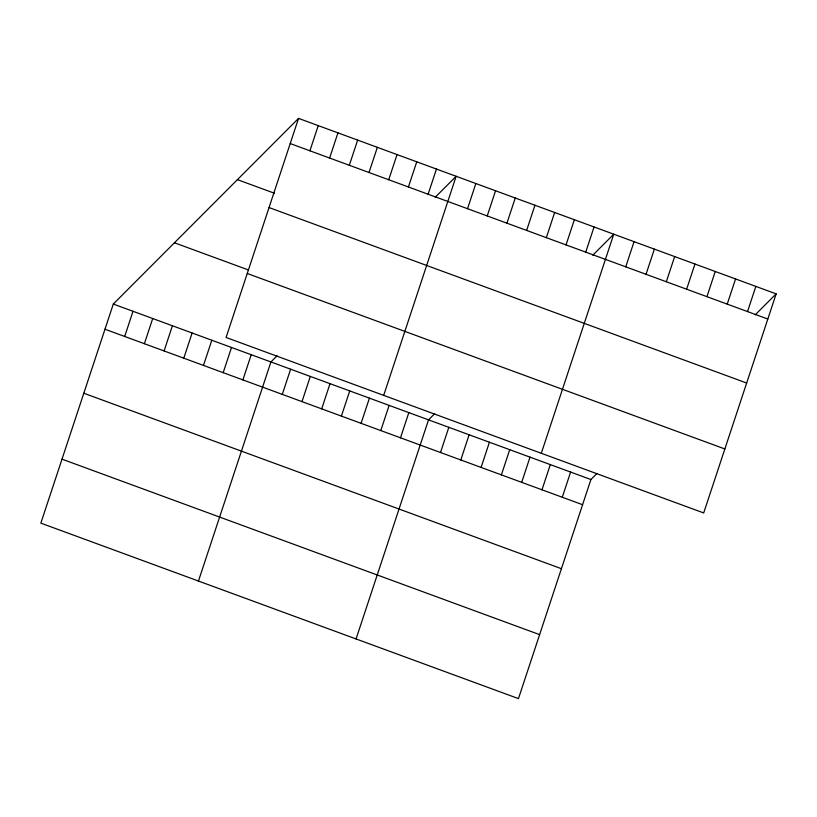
<?xml version="1.0" encoding="UTF-8"?>
<svg xmlns="http://www.w3.org/2000/svg" width="817" height="817" viewBox="0 0 817 817"><rect width="100%" height="100%" fill="white"/><g stroke="black" fill="none" stroke-linecap="round" stroke-linejoin="round"><path stroke-width="1.23" d="M298.542 118.383L226.084 337.472L703.692 512.953L776.15 293.865L298.542 118.383L113.308 304.047L40.85 523.135L518.458 698.617L590.916 479.528L597.023 473.4M124.684 336.471L133.008 311.287M144.384 343.712L152.708 318.528M164.084 350.942L172.407 325.769M183.784 358.183L192.118 332.999M203.484 365.424L211.817 340.24M223.184 372.664L231.517 347.48M309.919 150.798L318.242 125.614M242.884 379.905L251.217 354.721M329.619 158.038L337.942 132.854M198.46 581.05L270.917 361.962L277.034 355.834M349.319 165.279L357.652 140.095M282.294 394.376L290.617 369.192M369.018 172.52L377.352 147.336M301.994 401.617L310.317 376.433M388.718 179.75L397.052 154.576M321.694 408.857L330.017 383.673M408.418 186.991L416.752 161.807M341.394 416.098L349.727 390.914M428.128 194.232L436.452 169.048M361.094 423.329L369.427 398.155M383.694 395.377L456.152 176.288L435.195 197.295M380.793 430.569L389.127 405.385M467.528 208.713L475.851 183.529M400.493 437.81L408.827 412.626M487.228 215.943L495.562 190.77M356.069 638.955L428.527 419.867L434.644 413.739M506.928 223.184L515.261 198M440.496 452.506L448.829 427.322M526.628 230.425L534.961 205.241M460.798 459.961L469.121 434.777M546.328 237.665L554.661 212.481M481.09 467.426L489.424 442.242M566.038 244.906L574.361 219.722M501.393 474.881L509.716 449.697M585.738 252.136L594.061 226.963M521.695 482.336L530.019 457.152M541.303 453.292L613.761 234.193L592.805 255.2M541.988 489.792L550.321 464.618M625.73 266.842L634.063 241.658M562.29 497.257L570.613 472.073M646.033 274.298L654.356 249.114M666.335 281.753L674.658 256.569M686.627 289.208L694.961 264.024M706.93 296.673L715.253 271.489M727.222 304.128L735.555 278.944M747.524 311.583L755.848 286.399M755.194 314.872L776.15 293.865M290.219 143.557L767.817 319.038M237.42 179.648L274.502 193.272M269.048 207.549L746.656 383.03M174.44 242.782L248.603 270.029M247.245 273.481L724.853 448.962M113.308 304.047L590.916 479.528M104.974 329.231L582.582 504.712M83.814 393.222L561.422 568.703M62.01 459.154L539.618 634.635"/></g></svg>
